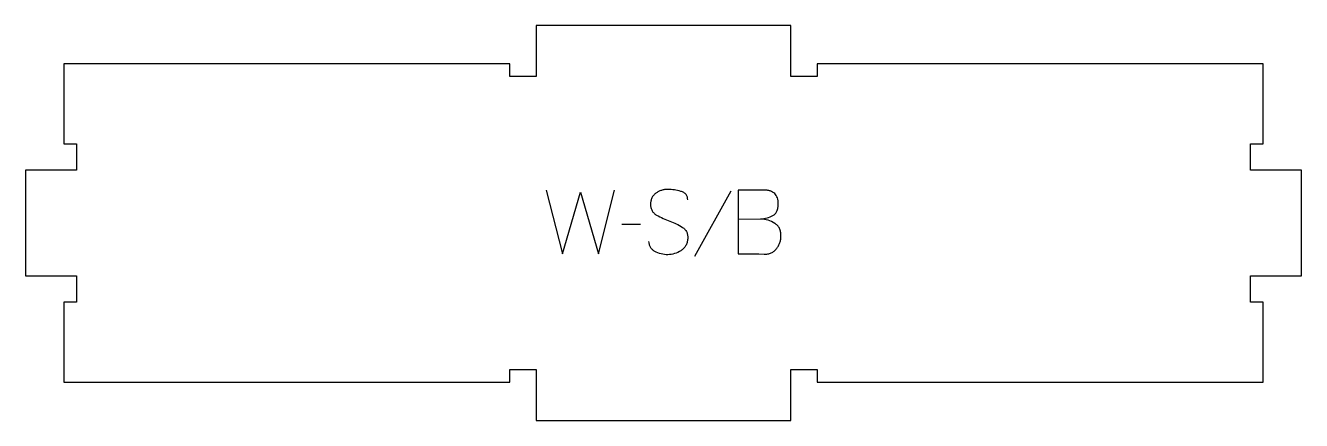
# Model space of a CAD drawing. Extents: x 0 to 600, y 0 to 186.
import ezdxf

# ---------------------------------------------------------------- set-up
doc = ezdxf.new("R2010")
doc.units = 0
doc.layers.add('1_ANYTOOL_1MMDEEP_LABELS_S', color=2, linetype='CONTINUOUS')
doc.layers.add('4_ANYTOOL_CUTTHROUGH_OUTSI', color=5, linetype='CONTINUOUS')

msp = doc.modelspace()

# ---------------------------------------------------------------- linework, layer by layer
at = {"layer": '1_ANYTOOL_1MMDEEP_LABELS_S'}
for p, q in [((331.464286, 107.728572), (314.278572, 76.957143)), ((288.907143, 92.085715), (280.121429, 92))]:
    msp.add_line(p, q, dxfattribs=at)
msp.add_lwpolyline([(244.55, 108.2), (252.264286, 78.2), (260.707143, 107.3), (269.192857, 78.2), (276.692857, 108.2)], dxfattribs=at)
for points in [[(311.15, 103.614286, 0.071867), (310.956887, 104.950893, 0.100684), (310.330357, 106.132143, 0.047558), (309.855804, 106.608594, 0.038563), (309.305804, 106.997322, 0.037928), (308.608616, 107.34479, 0.026634), (307.871429, 107.6, 0.028461), (304.848095, 108.285983, 0.041577), (301.764286, 108.542858, 0.036938), (300.261926, 108.431718, 0.041531), (298.796429, 108.0875, 0.041583), (297.419052, 107.510292, 0.038125), (296.15, 106.721429, 0.057611), (295.079848, 105.729525, 0.065808), (294.285714, 104.508929, 0.06469), (293.808218, 103.049374, 0.046778), (293.664286, 101.514286, 0.052235), (293.826642, 99.964444, 0.075448), (294.371429, 98.514286, 0.076671), (295.287521, 97.341234, 0.061023), (296.492857, 96.457143, 0.021951), (299.521711, 94.929798, 0.018213), (302.664286, 93.65, -0.02405), (305.76577, 92.344538, -0.02981), (308.707143, 90.714286, -0.068439), (309.848445, 89.748356, -0.079282), (310.657143, 88.496429, -0.076308), (311.082143, 86.917747, -0.047772), (311.107143, 85.271429, -0.046243), (310.813908, 83.59047, -0.06359), (310.164286, 82.019643, -0.064671), (309.191462, 80.735454, -0.057073), (307.935714, 79.721429, -0.067522), (304.967406, 78.358519, -0.070793), (301.742857, 77.857143, -0.064027), (298.603842, 78.219658, -0.070447), (295.678572, 79.4, -0.054374), (294.520154, 80.249633, -0.074742), (293.621429, 81.360715, -0.075199), (293.098422, 82.667093, -0.057737), (292.935714, 84.071429)], [(334.892857, 94.528572), (345.435714, 94.657143, 0.046847), (348.384417, 95.133592, 0.060102), (351.157143, 96.221429, 0.086388), (352.263845, 97.091555, 0.076384), (353.0375, 98.273215, 0.070405), (353.534969, 99.960964, 0.036531), (353.664286, 101.728572, 0.031885), (353.572665, 103.16383, 0.051083), (353.246429, 104.559822, 0.053001), (352.738141, 105.64638, 0.064647), (351.992857, 106.582143, 0.064346), (351.019566, 107.307708, 0.050037), (349.903572, 107.795536, 0.048317), (348.459015, 108.111819, 0.029756), (346.978572, 108.2), (334.892857, 108.2)], [(334.892857, 108.2), (334.892857, 78.2), (344.578572, 78.2), (347.107143, 78.114286, 0.048381), (348.786037, 78.218202, 0.066146), (350.391072, 78.698215, 0.067079), (351.754835, 79.546885, 0.057042), (352.871429, 80.707143, 0.037099), (353.7661, 82.078384, 0.042913), (354.430357, 83.573215, 0.043052), (354.821517, 85.128862, 0.040094), (354.95, 86.728572, 0.045096), (354.787629, 88.525188, 0.070597), (354.221429, 90.226786, 0.073303), (353.29545, 91.555825, 0.067093), (352.035714, 92.578572, 0.063103), (348.861205, 94.003518, 0.053716), (345.435714, 94.657143)]]:
    msp.add_lwpolyline(points, format="xyb", dxfattribs=at)
at = {"layer": '4_ANYTOOL_CUTTHROUGH_OUTSI'}
msp.add_lwpolyline([(18, 167.5), (18, 130), (23.75, 130, -0.414214), (24, 129.75), (24, 117.75, -0.414214), (23.75, 117.5), (0, 117.5), (0, 68), (23.75, 68, -0.414214), (24, 67.75), (24, 55.75, -0.414214), (23.75, 55.5), (18, 55.5), (18, 18), (227.5, 18), (227.5, 23.75, -0.414214), (227.75, 24), (239.75, 24, -0.414214), (240, 23.75), (240, 0), (359.5, 0), (359.5, 23.75, -0.414214), (359.75, 24), (371.75, 24, -0.414214), (372, 23.75), (372, 18), (581.5, 18), (581.5, 55.5), (575.75, 55.5, -0.414214), (575.5, 55.75), (575.5, 67.75, -0.414214), (575.75, 68), (599.5, 68), (599.5, 117.5), (575.75, 117.5, -0.414214), (575.5, 117.75), (575.5, 129.75, -0.414214), (575.75, 130), (581.5, 130), (581.5, 167.5), (372, 167.5), (372, 161.75, -0.414214), (371.75, 161.5), (359.75, 161.5, -0.414214), (359.5, 161.75), (359.5, 185.5), (240, 185.5), (240, 161.75, -0.414214), (239.75, 161.5), (227.75, 161.5, -0.414214), (227.5, 161.75), (227.5, 167.5)], format="xyb", close=True, dxfattribs=at)

doc.saveas('drawing.dxf')
